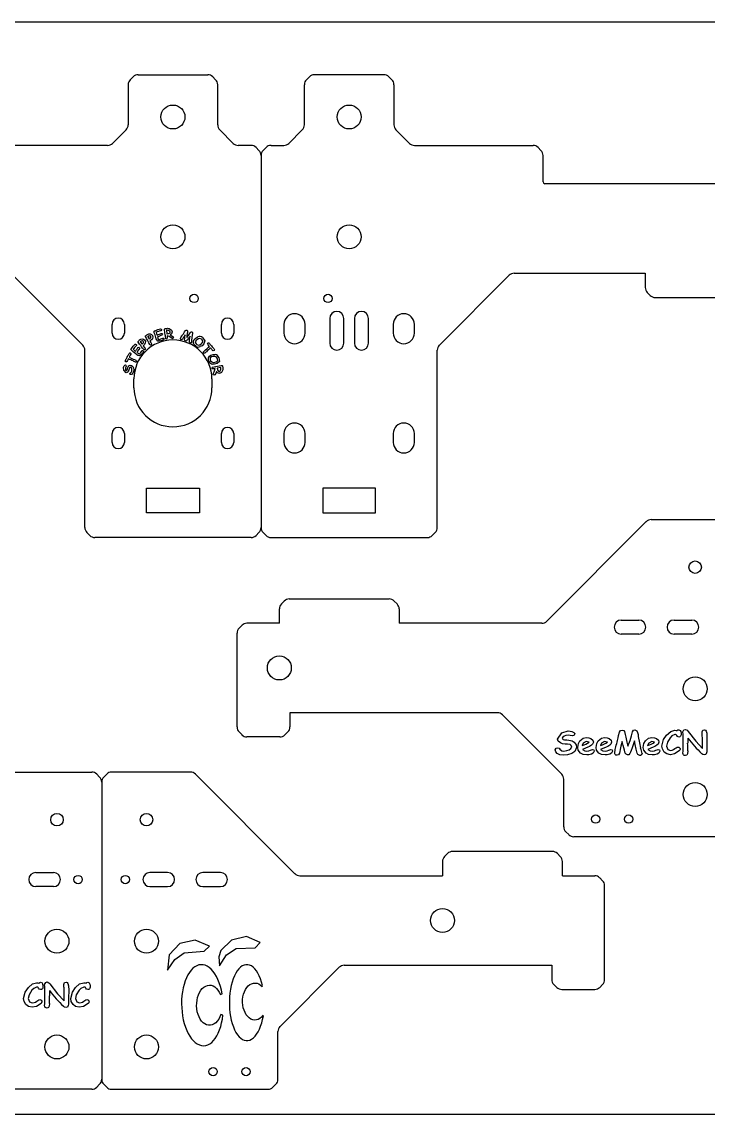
# Model space of a CAD drawing. Header units: millimetres. Extents: x 0 to 820, y -385 to 310.
# Drawn here: x 442.7 to 637.5, y -385 to -75 of the extents above; entities that cross this region are included whole.
import ezdxf

# ---------------------------------------------------------------- set-up
doc = ezdxf.new("R2010")
doc.units = ezdxf.units.MM

msp = doc.modelspace()

# ---------------------------------------------------------------- linework, layer by layer
at = {"color": 7, "linetype": 'Continuous'}
for p, q in [((0, -75), (820, -75)), ((472.91, -92.83), (472.91, -104.24)), ((474.32, -90.59), (473.5, -91.41)), ((475.74, -90), (495.48, -90)), ((497.72, -91.41), (496.9, -90.59)), ((498.31, -104.24), (498.31, -92.83)), ((522.91, -104.24), (522.91, -92.83)), ((524.32, -90.59), (523.5, -91.41)), ((545.48, -90), (525.74, -90)), ((547.72, -91.41), (546.9, -90.59)), ((548.31, -92.83), (548.31, -104.24)), ((472.32, -105.66), (468.5, -109.48)), ((502.72, -109.48), (498.9, -105.66)), ((522.32, -105.66), (518.5, -109.48)), ((552.72, -109.48), (548.9, -105.66)), ((467.08, -110.07), (433.44, -110.07)), ((507.78, -110.07), (504.14, -110.07)), ((510.02, -111.48), (509.2, -110.66)), ((512.02, -110.66), (511.2, -111.48)), ((513.44, -110.07), (517.08, -110.07)), ((554.14, -110.07), (587.78, -110.07)), ((590.02, -111.48), (589.2, -110.66)), ((510.61, -112.9), (510.61, -218.52)), ((510.61, -112.9), (510.61, -218.52)), ((590.61, -120.45), (590.61, -112.9)), ((650.61, -120.95), (591.11, -120.95)), ((440.2, -146.94), (460.02, -166.76)), ((561.2, -166.76), (581.02, -146.94)), ((582.44, -146.35), (619.61, -146.35)), ((619.61, -146.35), (619.61, -150.4)), ((620.2, -151.82), (621.02, -152.64)), ((622.44, -153.23), (650.78, -153.23)), ((468.36, -163.35), (468.36, -160.85)), ((471.86, -160.85), (471.86, -163.35)), ((499.36, -163.35), (499.36, -160.85)), ((502.86, -160.85), (502.86, -163.35)), ((517.11, -160.85), (517.11, -163.35)), ((523.11, -163.35), (523.11, -160.85)), ((530.11, -159.18), (530.11, -166.18)), ((534.11, -166.18), (534.11, -159.18)), ((537.11, -159.18), (537.11, -166.18)), ((541.11, -166.18), (541.11, -159.18)), ((548.11, -160.85), (548.11, -163.35)), ((554.11, -163.35), (554.11, -160.85)), ((483.39, -163.94), (483.24, -162.38)), ((483.77, -162.53), (483.87, -163.53)), ((490.34, -163.51), (490.59, -163.13)), ((479.07, -166.61), (478.81, -166.14)), ((488.93, -165.27), (488.95, -164.89)), ((489.95, -164.91), (489.73, -165.22)), ((490.3, -165.74), (490.35, -165.26)), ((495.95, -167.1), (495.89, -167.02)), ((460.61, -218.52), (460.61, -168.18)), ((477.37, -168.01), (477.02, -167.59)), ((560.61, -218.52), (560.61, -168.18)), ((472.95, -170.67), (472.9, -170.77)), ((497.73, -172.81), (499.29, -172.5)), ((499.19, -173.06), (498.15, -173.27)), ((474.54, -178.85), (474.54, -176.35)), ((496.69, -176.35), (496.69, -178.85)), ((468.36, -194.35), (468.36, -191.85)), ((471.86, -191.85), (471.86, -194.35)), ((499.36, -194.35), (499.36, -191.85)), ((502.86, -191.85), (502.86, -194.35)), ((517.11, -191.85), (517.11, -194.35)), ((523.11, -194.35), (523.11, -191.85)), ((548.11, -191.85), (548.11, -194.35)), ((554.11, -194.35), (554.11, -191.85)), ((478.11, -214.35), (478.11, -207.35)), ((478.11, -207.35), (493.11, -207.35)), ((493.11, -207.35), (493.11, -214.35)), ((543.11, -207.35), (528.11, -207.35)), ((528.11, -207.35), (528.11, -214.35)), ((543.11, -214.35), (543.11, -207.35)), ((493.11, -214.35), (478.11, -214.35)), ((528.11, -214.35), (543.11, -214.35)), ((619.91, -216.85), (591.68, -245.08)), ((621.32, -216.27), (643.67, -216.27)), ((461.2, -219.94), (462.02, -220.76)), ((509.2, -220.76), (510.02, -219.94)), ((511.2, -219.94), (512.02, -220.76)), ((559.2, -220.76), (560.02, -219.94)), ((507.78, -221.35), (463.44, -221.35)), ((513.44, -221.35), (557.78, -221.35)), ((515.8, -245.67), (515.8, -241.62)), ((517.21, -239.37), (516.38, -240.2)), ((518.62, -238.79), (546.97, -238.79)), ((549.21, -240.2), (548.38, -239.37)), ((549.8, -241.62), (549.8, -245.67)), ((612.8, -244.77), (617.8, -244.77)), ((627.8, -244.77), (632.8, -244.77)), ((505.21, -246.25), (504.38, -247.08)), ((515.8, -245.67), (506.62, -245.67)), ((590.27, -245.67), (549.8, -245.67)), ((503.8, -275.12), (503.8, -248.5)), ((617.8, -248.77), (612.8, -248.77)), ((632.8, -248.77), (627.8, -248.77)), ((577.67, -271.07), (518.8, -271.07)), ((518.8, -271.07), (518.8, -275.12)), ((579.08, -271.65), (595.91, -288.48)), ((504.38, -276.53), (505.21, -277.36)), ((515.97, -277.95), (506.62, -277.95)), ((517.38, -277.36), (518.21, -276.53)), ((615.7, -277.59), (615.96, -276.54)), ((603.32, -280.83), (601.79, -281.51)), ((608.51, -280.83), (606.97, -281.51)), ((613.97, -282.56), (613.71, -281.72)), ((615.91, -281), (615.63, -281.83)), ((617.34, -282.53), (617.08, -281.43)), ((621.9, -280.83), (620.37, -281.51)), ((440.23, -287.93), (462.57, -287.93)), ((490.57, -287.93), (468.23, -287.93)), ((464.81, -289.35), (463.99, -288.52)), ((465.4, -290.76), (465.4, -375.11)), ((465.4, -290.76), (465.4, -375.11)), ((466.81, -288.52), (465.99, -289.35)), ((520.21, -316.75), (491.99, -288.52)), ((596.5, -303.44), (596.5, -289.9)), ((597.08, -304.85), (597.91, -305.68)), ((643.67, -306.27), (599.32, -306.27)), ((563.51, -311.04), (562.69, -311.87)), ((593.27, -310.45), (564.93, -310.45)), ((595.51, -311.87), (594.69, -311.04)), ((562.1, -313.28), (562.1, -317.33)), ((596.1, -317.33), (596.1, -313.28)), ((446.7, -316.43), (451.7, -316.43)), ((484.1, -316.43), (479.1, -316.43)), ((499.1, -316.43), (494.1, -316.43)), ((521.63, -317.33), (562.1, -317.33)), ((596.1, -317.33), (605.27, -317.33)), ((607.51, -318.75), (606.69, -317.92)), ((451.7, -320.43), (446.7, -320.43)), ((479.1, -320.43), (484.1, -320.43)), ((494.1, -320.43), (499.1, -320.43)), ((608.1, -346.79), (608.1, -320.16)), ((494.49, -338.75), (495.96, -337.33)), ((508.97, -337.79), (510.38, -336.32)), ((491.29, -343.6), (490.77, -344.13)), ((491.83, -343.17), (491.29, -343.6)), ((492.4, -342.86), (491.83, -343.17)), ((492.98, -342.66), (492.4, -342.86)), ((493.57, -342.58), (492.98, -342.66)), ((494.17, -342.61), (493.57, -342.58)), ((494.77, -342.76), (494.17, -342.61)), ((495.35, -343.03), (494.77, -342.76)), ((495.93, -343.4), (495.35, -343.03)), ((496.48, -343.89), (495.93, -343.4)), ((497.01, -344.48), (496.48, -343.89)), ((504.32, -343.76), (503.87, -344.33)), ((504.8, -343.3), (504.32, -343.76)), ((505.3, -342.95), (504.8, -343.3)), ((505.81, -342.71), (505.3, -342.95)), ((506.33, -342.59), (505.81, -342.71)), ((506.85, -342.59), (506.33, -342.59)), ((507.37, -342.71), (506.85, -342.59)), ((507.88, -342.94), (507.37, -342.71)), ((508.38, -343.29), (507.88, -342.94)), ((508.85, -343.75), (508.38, -343.29)), ((509.31, -344.32), (508.85, -343.75)), ((515.99, -360.15), (532.81, -343.32)), ((534.23, -342.73), (593.1, -342.73)), ((593.1, -342.73), (593.1, -346.79)), ((489.07, -347.19), (488.76, -348.16)), ((489.43, -346.3), (489.07, -347.19)), ((489.84, -345.49), (489.43, -346.3)), ((490.28, -344.76), (489.84, -345.49)), ((490.77, -344.13), (490.28, -344.76)), ((497.51, -345.17), (497.01, -344.48)), ((497.97, -345.95), (497.51, -345.17)), ((498.39, -346.81), (497.97, -345.95)), ((498.77, -347.74), (498.39, -346.81)), ((502.71, -346.6), (502.41, -347.52)), ((503.06, -345.76), (502.71, -346.6)), ((503.45, -345), (503.06, -345.76)), ((503.87, -344.33), (503.45, -345)), ((509.73, -344.99), (509.31, -344.32)), ((510.12, -345.75), (509.73, -344.99)), ((510.46, -346.59), (510.12, -345.75)), ((510.77, -347.51), (510.46, -346.59)), ((488.31, -350.25), (488.16, -351.37)), ((488.51, -349.18), (488.31, -350.25)), ((488.76, -348.16), (488.51, -349.18)), ((493.16, -350.45), (493.53, -349.85)), ((493.53, -349.85), (493.95, -349.34)), ((493.95, -349.34), (494.41, -348.93)), ((494.41, -348.93), (494.91, -348.63)), ((494.91, -348.63), (495.43, -348.45)), ((495.43, -348.45), (495.96, -348.38)), ((495.96, -348.38), (496.49, -348.44)), ((496.49, -348.44), (497.01, -348.61)), ((497.01, -348.61), (497.5, -348.91)), ((497.5, -348.91), (497.97, -349.31)), ((497.97, -349.31), (498.39, -349.81)), ((498.39, -349.81), (498.76, -350.4)), ((499.1, -348.74), (498.77, -347.74)), ((499.37, -349.8), (499.1, -348.74)), ((499.59, -350.89), (499.37, -349.8)), ((501.94, -349.54), (501.78, -350.62)), ((502.15, -348.5), (501.94, -349.54)), ((502.41, -347.52), (502.15, -348.5)), ((505.65, -350.97), (505.89, -350.28)), ((505.89, -350.28), (506.19, -349.64)), ((506.19, -349.64), (506.56, -349.08)), ((506.56, -349.08), (506.97, -348.61)), ((506.97, -348.61), (507.43, -348.23)), ((507.43, -348.23), (507.92, -347.97)), ((507.92, -347.97), (508.43, -347.81)), ((508.43, -347.81), (508.95, -347.78)), ((508.95, -347.78), (509.47, -347.85)), ((509.47, -347.85), (509.97, -348.05)), ((509.97, -348.05), (510.45, -348.36)), ((510.45, -348.36), (510.9, -348.77)), ((511.03, -348.49), (510.77, -347.51)), ((510.9, -348.77), (511.03, -348.49)), ((593.69, -348.2), (594.51, -349.03)), ((595.93, -349.61), (605.27, -349.61)), ((606.69, -349.03), (607.51, -348.2)), ((488.08, -352.51), (488.06, -353.66)), ((488.16, -351.37), (488.08, -352.51)), ((492.35, -353.46), (492.44, -352.65)), ((492.44, -352.65), (492.61, -351.86)), ((492.61, -351.86), (492.85, -351.12)), ((492.85, -351.12), (493.16, -350.45)), ((498.76, -350.4), (499.08, -351.07)), ((499.08, -351.07), (499.59, -350.89)), ((501.67, -351.73), (501.62, -352.85)), ((501.62, -352.85), (501.62, -353.99)), ((501.78, -350.62), (501.67, -351.73)), ((505.38, -353.27), (505.39, -352.49)), ((505.44, -354.05), (505.38, -353.27)), ((505.39, -352.49), (505.48, -351.72)), ((505.48, -351.72), (505.65, -350.97)), ((488.06, -353.66), (488.1, -354.82)), ((488.1, -354.82), (488.19, -355.97)), ((488.19, -355.97), (488.35, -357.11)), ((492.33, -354.29), (492.35, -353.46)), ((492.39, -355.12), (492.33, -354.29)), ((492.52, -355.92), (492.39, -355.12)), ((492.73, -356.68), (492.52, -355.92)), ((501.62, -353.99), (501.68, -355.11)), ((501.68, -355.11), (501.79, -356.22)), ((501.79, -356.22), (501.96, -357.29)), ((505.58, -354.81), (505.44, -354.05)), ((505.79, -355.53), (505.58, -354.81)), ((506.08, -356.19), (505.79, -355.53)), ((506.42, -356.78), (506.08, -356.19)), ((488.35, -357.11), (488.56, -358.21)), ((488.56, -358.21), (488.83, -359.27)), ((488.83, -359.27), (489.15, -360.28)), ((493.01, -357.39), (492.73, -356.68)), ((493.35, -358.03), (493.01, -357.39)), ((493.74, -358.58), (493.35, -358.03)), ((494.19, -359.04), (493.74, -358.58)), ((494.67, -359.39), (494.19, -359.04)), ((495.18, -359.63), (494.67, -359.39)), ((497.27, -359.4), (496.76, -359.64)), ((497.75, -359.05), (497.27, -359.4)), ((498.2, -358.6), (497.75, -359.05)), ((498.59, -358.04), (498.2, -358.6)), ((498.93, -357.41), (498.59, -358.04)), ((499.21, -356.7), (498.93, -357.41)), ((499.17, -360.13), (499.43, -359.12)), ((499.79, -356.94), (499.21, -356.7)), ((499.43, -359.12), (499.64, -358.05)), ((499.64, -358.05), (499.79, -356.94)), ((501.96, -357.29), (502.17, -358.32)), ((502.17, -358.32), (502.44, -359.3)), ((502.44, -359.3), (502.75, -360.21)), ((506.82, -357.28), (506.42, -356.78)), ((507.26, -357.69), (506.82, -357.28)), ((507.74, -358), (507.26, -357.69)), ((508.24, -358.2), (507.74, -358)), ((508.76, -358.28), (508.24, -358.2)), ((509.28, -358.24), (508.76, -358.28)), ((509.79, -358.09), (509.28, -358.24)), ((510.28, -357.82), (509.79, -358.09)), ((510.74, -357.45), (510.28, -357.82)), ((510.5, -360.03), (510.8, -359.11)), ((511.15, -356.98), (510.74, -357.45)), ((510.8, -359.11), (511.06, -358.12)), ((511.06, -358.12), (511.26, -357.08)), ((511.26, -357.08), (511.15, -356.98)), ((489.15, -360.28), (489.52, -361.22)), ((489.52, -361.22), (489.94, -362.09)), ((489.94, -362.09), (490.39, -362.88)), ((495.7, -359.76), (495.18, -359.63)), ((496.23, -359.76), (495.7, -359.76)), ((496.76, -359.64), (496.23, -359.76)), ((498.07, -362.77), (498.49, -361.97)), ((498.49, -361.97), (498.85, -361.09)), ((498.85, -361.09), (499.17, -360.13)), ((502.75, -360.21), (503.1, -361.04)), ((503.1, -361.04), (503.49, -361.79)), ((503.49, -361.79), (503.92, -362.45)), ((503.92, -362.45), (504.37, -363.01)), ((508.9, -362.9), (509.35, -362.33)), ((509.35, -362.33), (509.77, -361.65)), ((509.77, -361.65), (510.16, -360.88)), ((510.16, -360.88), (510.5, -360.03)), ((515.4, -375.11), (515.4, -361.56)), ((490.39, -362.88), (490.89, -363.58)), ((490.89, -363.58), (491.41, -364.19)), ((491.41, -364.19), (491.96, -364.69)), ((491.96, -364.69), (492.53, -365.08)), ((492.53, -365.08), (493.12, -365.36)), ((493.12, -365.36), (493.71, -365.53)), ((493.71, -365.53), (494.31, -365.58)), ((494.31, -365.58), (494.91, -365.51)), ((494.91, -365.51), (495.49, -365.33)), ((495.49, -365.33), (496.06, -365.03)), ((496.06, -365.03), (496.61, -364.62)), ((496.61, -364.62), (497.13, -364.11)), ((497.13, -364.11), (497.62, -363.49)), ((497.62, -363.49), (498.07, -362.77)), ((504.37, -363.01), (504.85, -363.46)), ((504.85, -363.46), (505.35, -363.8)), ((505.35, -363.8), (505.86, -364.02)), ((505.86, -364.02), (506.38, -364.13)), ((506.38, -364.13), (506.9, -364.12)), ((506.9, -364.12), (507.42, -363.99)), ((507.42, -363.99), (507.93, -363.74)), ((507.93, -363.74), (508.43, -363.38)), ((508.43, -363.38), (508.9, -362.9)), ((462.57, -377.93), (418.23, -377.93)), ((463.99, -377.35), (464.81, -376.52)), ((465.99, -376.52), (466.81, -377.35)), ((468.23, -377.93), (512.57, -377.93)), ((513.99, -377.35), (514.81, -376.52)), ((0, -385), (820, -385))]:
    msp.add_line(p, q, dxfattribs=at)
at = {"color": 7, "linetype": 'Continuous', "flags": 128}
for points in [[(477.97, -164.56), (477.85, -164.26), (477.87, -164.1), (477.98, -164)], [(477.98, -164), (478.2, -163.84), (478.38, -163.73)], [(478.38, -163.73), (478.79, -163.59), (479.13, -163.59)], [(478.62, -164.23), (478.53, -164.28), (478.47, -164.32)], [(479.02, -164.13), (478.79, -164.16), (478.62, -164.23)], [(479.3, -164.25), (479.16, -164.14), (479.02, -164.13)], [(479.13, -163.59), (479.55, -163.72), (479.78, -163.97)], [(479.3, -164.64), (479.35, -164.42), (479.3, -164.25)], [(479.78, -163.97), (479.91, -164.45), (479.81, -164.83)], [(480.24, -163.05), (480.25, -162.8), (480.4, -162.69)], [(480.41, -163.43), (480.32, -163.22), (480.24, -163.05)], [(480.4, -162.69), (480.5, -162.67), (480.57, -162.68)], [(480.57, -162.68), (480.97, -162.47), (481.31, -162.34)], [(481.47, -162.86), (481.12, -163.01), (480.85, -163.15)], [(480.85, -163.15), (480.99, -163.57), (481.1, -163.89)], [(482.02, -164.11), (481.59, -164.29), (481.24, -164.42)], [(481.3, -162.34), (481.73, -162.22), (482.07, -162.17)], [(482.07, -162.73), (481.73, -162.79), (481.47, -162.86)], [(481.81, -163.6), (482.06, -163.5), (482.26, -163.42)], [(482.46, -163.93), (482.22, -164.03), (482.02, -164.11)], [(482.07, -162.17), (482.24, -162.23), (482.32, -162.36)], [(482.15, -162.72), (482.11, -162.73), (482.07, -162.73)], [(482.31, -162.56), (482.24, -162.67), (482.15, -162.72)], [(482.26, -163.42), (482.49, -163.44), (482.61, -163.59)], [(482.32, -162.36), (482.33, -162.47), (482.31, -162.56)], [(482.61, -163.59), (482.6, -163.82), (482.46, -163.93)], [(483.24, -162.38), (483.25, -162.24), (483.29, -162.14)], [(483.29, -162.14), (483.42, -162.02), (483.55, -162)], [(483.55, -162), (483.82, -161.99), (484.03, -161.98)], [(484, -162.53), (483.87, -162.53), (483.77, -162.53)], [(483.87, -163.53), (483.92, -163.53), (483.96, -163.53)], [(483.93, -164.13), (483.96, -164.48), (483.99, -164.75)], [(485.28, -164.77), (484.56, -164.33), (483.93, -164.13)], [(483.96, -163.53), (484.35, -163.46), (484.64, -163.35)], [(484.56, -162.69), (484.26, -162.56), (484, -162.53)], [(484.03, -161.98), (484.3, -162.01), (484.5, -162.07)], [(484.5, -162.07), (485.17, -162.47), (485.43, -163.02)], [(484.87, -163.07), (484.74, -162.82), (484.56, -162.69)], [(484.64, -163.35), (484.8, -163.21), (484.87, -163.07)], [(485.43, -163.02), (485.21, -163.58), (484.81, -163.86)], [(484.81, -163.86), (485.3, -164.11), (485.64, -164.37)], [(487.75, -164.84), (487.94, -164.44), (488.13, -164.15)], [(489.05, -163.81), (488.75, -164.28), (488.51, -164.64)], [(488.58, -163.51), (488.75, -163.21), (488.89, -162.98)], [(488.89, -162.98), (489.14, -162.61), (489.32, -162.48), (489.54, -162.48)], [(488.95, -164.89), (488.99, -164.29), (489.05, -163.81)], [(489.66, -163.44), (489.57, -164.07), (489.53, -164.56)], [(489.53, -164.56), (490, -163.99), (490.34, -163.51)], [(489.54, -162.48), (489.69, -162.59), (489.73, -162.73)], [(489.73, -162.73), (489.7, -163.13), (489.66, -163.44)], [(490.49, -164.23), (490.19, -164.61), (489.95, -164.91)], [(490.35, -165.26), (490.42, -164.68), (490.49, -164.23)], [(490.59, -163.13), (490.78, -162.98), (490.98, -162.98)], [(491.09, -163.87), (490.95, -164.67), (490.89, -165.3)], [(490.98, -162.98), (491.14, -163.17), (491.16, -163.38)], [(491.16, -163.38), (491.13, -163.66), (491.09, -163.87)], [(473.89, -167.73), (474.1, -167.34), (474.3, -167.05)], [(474.3, -167.05), (474.59, -166.73), (474.85, -166.52)], [(474.7, -167.39), (474.48, -167.69), (474.32, -167.94)], [(475.14, -166.97), (474.88, -167.2), (474.7, -167.39)], [(474.85, -166.52), (475.02, -166.48), (475.15, -166.54)], [(475.2, -166.92), (475.17, -166.95), (475.14, -166.97)], [(475.15, -166.54), (475.22, -166.63), (475.25, -166.71)], [(475.25, -166.71), (475.25, -166.83), (475.2, -166.92)], [(475.69, -167.45), (475.89, -167.33), (476.07, -167.39)], [(475.89, -166.17), (475.72, -165.9), (475.71, -165.74), (475.8, -165.61)], [(475.8, -165.61), (475.99, -165.41), (476.15, -165.28)], [(476.46, -166.88), (476.14, -166.48), (475.89, -166.17)], [(476.07, -167.39), (476.17, -167.58), (476.12, -167.74)], [(476.15, -165.28), (476.53, -165.06), (476.86, -164.99)], [(476.45, -165.71), (476.37, -165.78), (476.31, -165.84)], [(476.31, -165.84), (476.4, -165.95), (476.47, -166.03)], [(476.85, -165.53), (476.61, -165.6), (476.45, -165.71)], [(476.46, -166.03), (476.68, -166.29), (476.85, -166.49)], [(477.02, -167.59), (476.7, -167.2), (476.46, -166.88)], [(477.17, -165.6), (477, -165.52), (476.85, -165.53)], [(476.85, -166.49), (476.91, -166.45), (476.96, -166.42)], [(476.86, -164.99), (477.3, -165.05), (477.58, -165.25)], [(476.96, -166.42), (477.15, -166.21), (477.25, -166.01)], [(477.26, -166.86), (477.18, -166.92), (477.12, -166.96)], [(477.12, -166.96), (477.46, -167.37), (477.73, -167.69)], [(477.25, -166.01), (477.26, -165.77), (477.17, -165.6)], [(477.76, -166.11), (477.54, -166.57), (477.26, -166.86)], [(477.58, -165.25), (477.79, -165.71), (477.76, -166.11)], [(478.39, -165.35), (478.15, -164.91), (477.97, -164.56)], [(478.81, -166.14), (478.57, -165.7), (478.39, -165.35)], [(478.47, -164.32), (478.53, -164.43), (478.58, -164.52)], [(478.58, -164.52), (478.73, -164.8), (478.85, -165.01)], [(478.85, -165.01), (478.92, -164.99), (478.96, -164.96)], [(478.96, -164.96), (479.18, -164.81), (479.3, -164.64)], [(479.2, -165.46), (479.12, -165.5), (479.05, -165.53)], [(479.05, -165.53), (479.31, -165.99), (479.51, -166.35)], [(479.42, -166.71), (479.2, -166.72), (479.07, -166.61)], [(479.81, -164.83), (479.52, -165.24), (479.2, -165.46)], [(479.51, -166.35), (479.53, -166.57), (479.42, -166.71)], [(481.34, -165.65), (481.02, -165.29), (480.88, -164.94)], [(481.24, -164.42), (481.31, -164.63), (481.36, -164.79)], [(482.18, -165.55), (481.71, -165.67), (481.34, -165.65)], [(481.36, -164.79), (481.45, -165.01), (481.54, -165.18)], [(481.54, -165.18), (481.67, -165.15), (481.78, -165.12)], [(481.78, -165.12), (482.18, -164.98), (482.49, -164.87)], [(482.93, -165.26), (482.51, -165.43), (482.18, -165.55)], [(482.49, -164.87), (482.61, -164.82), (482.7, -164.77)], [(482.7, -164.77), (482.82, -164.76), (482.91, -164.77)], [(482.91, -164.77), (483.01, -164.85), (483.06, -164.94)], [(483.06, -164.94), (483.05, -165.15), (482.93, -165.26)], [(483.76, -165.04), (483.55, -164.97), (483.47, -164.8)], [(483.99, -164.75), (483.92, -164.97), (483.76, -165.04)], [(485.48, -164.83), (485.37, -164.82), (485.28, -164.77)], [(485.73, -164.54), (485.65, -164.76), (485.48, -164.83)], [(485.64, -164.37), (485.71, -164.46), (485.73, -164.54)], [(487.75, -165.04), (487.73, -164.93), (487.75, -164.84)], [(487.93, -165.2), (487.81, -165.13), (487.75, -165.04)], [(488.31, -165.03), (488.12, -165.19), (487.93, -165.2)], [(488.51, -164.64), (488.4, -164.86), (488.31, -165.03)], [(489.13, -165.57), (488.97, -165.43), (488.93, -165.27)], [(489.47, -165.5), (489.29, -165.59), (489.13, -165.57)], [(489.73, -165.22), (489.59, -165.38), (489.47, -165.5)], [(490.49, -166.13), (490.33, -165.94), (490.3, -165.74)], [(490.7, -166.13), (490.58, -166.15), (490.49, -166.13)], [(490.84, -165.97), (490.78, -166.08), (490.7, -166.13)], [(490.89, -165.3), (490.87, -165.68), (490.84, -165.97)], [(491.46, -166.2), (491.44, -165.61), (491.64, -165.19)], [(492.07, -167.04), (491.65, -166.62), (491.46, -166.2)], [(491.64, -165.19), (492.16, -164.68), (492.68, -164.42)], [(492.08, -165.5), (491.96, -165.82), (491.99, -166.08)], [(491.99, -166.08), (492.16, -166.4), (492.38, -166.59)], [(492.82, -164.95), (492.36, -165.2), (492.08, -165.5)], [(492.38, -166.59), (492.84, -166.73), (493.21, -166.66)], [(493.68, -165.03), (493.21, -164.88), (492.82, -164.95)], [(493.21, -166.66), (493.66, -166.39), (493.93, -166.09)], [(494.38, -166.39), (493.87, -166.91), (493.37, -167.18)], [(494.11, -165.51), (493.91, -165.21), (493.68, -165.03)], [(493.93, -166.09), (494.09, -165.78), (494.11, -165.51)], [(493.99, -164.58), (494.66, -165.52), (494.38, -166.39)], [(495.42, -167.61), (495.72, -167.32), (495.95, -167.1)], [(495.47, -166.46), (495.43, -166.27), (495.51, -166.14)], [(495.89, -167.02), (495.64, -166.71), (495.47, -166.46)], [(495.51, -166.14), (495.6, -166.09), (495.69, -166.08)], [(495.68, -166.08), (495.81, -166.12), (495.88, -166.19)], [(495.88, -166.19), (496, -166.32), (496.08, -166.43)], [(496.08, -166.43), (496.19, -166.56), (496.28, -166.67)], [(496.28, -166.67), (496.54, -166.97), (496.74, -167.2)], [(472.43, -170.54), (472.6, -170.17), (472.73, -169.88)], [(473.16, -169.08), (473.34, -168.93), (473.52, -168.95)], [(473.41, -169.76), (473.27, -170), (473.18, -170.19)], [(473.18, -170.19), (473.6, -170.37), (473.93, -170.51)], [(473.64, -169.32), (473.51, -169.57), (473.41, -169.76)], [(473.52, -168.95), (473.67, -169.13), (473.64, -169.32)], [(473.82, -168.21), (473.69, -168), (473.75, -167.82)], [(473.75, -167.82), (473.82, -167.76), (473.89, -167.73)], [(474.14, -168.46), (473.96, -168.32), (473.82, -168.21)], [(474.32, -167.94), (474.7, -168.24), (474.99, -168.47)], [(476.11, -169.83), (475.65, -169.7), (475.34, -169.48)], [(475.86, -168.12), (475.6, -168.5), (475.4, -168.8)], [(475.4, -168.8), (475.57, -168.94), (475.71, -169.05)], [(475.42, -167.84), (475.56, -167.62), (475.69, -167.45)], [(475.71, -169.05), (475.9, -169.2), (476.05, -169.32)], [(476.12, -167.74), (475.97, -167.95), (475.86, -168.12)], [(476.05, -169.32), (476.16, -169.23), (476.23, -169.14)], [(476.77, -169.28), (476.44, -169.64), (476.11, -169.83)], [(476.23, -169.14), (476.48, -168.81), (476.68, -168.55)], [(476.68, -168.55), (476.75, -168.44), (476.81, -168.36)], [(477.25, -168.63), (476.99, -169), (476.77, -169.28)], [(476.81, -168.36), (476.9, -168.28), (476.98, -168.24)], [(476.98, -168.24), (477.11, -168.24), (477.19, -168.29)], [(477.19, -168.29), (477.29, -168.47), (477.25, -168.63)], [(477.72, -168.05), (477.51, -168.1), (477.37, -168.01)], [(477.73, -167.69), (477.8, -167.9), (477.72, -168.05)], [(494.24, -168.8), (494.27, -168.68), (494.33, -168.6)], [(494.3, -168.98), (494.25, -168.88), (494.24, -168.8)], [(494.56, -169.05), (494.4, -169.05), (494.3, -168.98)], [(494.33, -168.6), (494.41, -168.54), (494.47, -168.49)], [(494.47, -168.49), (494.7, -168.27), (494.88, -168.11)], [(494.8, -168.91), (494.67, -169), (494.56, -169.05)], [(495.09, -168.63), (494.93, -168.78), (494.8, -168.91)], [(494.88, -168.11), (495.19, -167.83), (495.42, -167.61)], [(495.7, -168.07), (495.37, -168.38), (495.09, -168.63)], [(495.82, -171.4), (495.66, -170.84), (495.7, -170.38)], [(496.3, -167.51), (495.96, -167.82), (495.7, -168.07)], [(495.7, -170.38), (495.97, -169.87), (496.34, -169.6)], [(496.57, -170.08), (496.31, -170.29), (496.21, -170.53)], [(496.59, -167.88), (496.43, -167.67), (496.3, -167.51)], [(496.34, -169.6), (497.04, -169.41), (497.61, -169.45)], [(497.49, -169.97), (496.96, -169.96), (496.57, -170.08)], [(496.87, -168.26), (496.71, -168.05), (496.59, -167.88)], [(497.27, -168.27), (497.04, -168.35), (496.87, -168.26)], [(497.31, -167.88), (497.37, -168.11), (497.27, -168.27)], [(498.19, -170.46), (497.85, -170.1), (497.49, -169.97)], [(498.67, -170.23), (498.78, -171.37), (498.12, -171.98)], [(498.32, -171.09), (498.29, -170.73), (498.19, -170.46)], [(471.61, -173.11), (471.7, -172.85), (471.79, -172.66)], [(472.35, -174.59), (471.67, -173.89), (471.61, -173.11)], [(471.79, -172.66), (471.94, -172.45), (472.11, -172.37)], [(472.09, -171.32), (472.07, -171.19), (472.11, -171.09)], [(472.23, -171.47), (472.14, -171.4), (472.09, -171.32)], [(472.11, -171.09), (472.2, -170.94), (472.27, -170.82)], [(472.11, -172.37), (472.21, -172.41), (472.27, -172.48)], [(472.13, -173.22), (472.11, -173.5), (472.15, -173.72)], [(472.32, -172.69), (472.21, -172.99), (472.13, -173.22)], [(472.56, -171.38), (472.39, -171.5), (472.23, -171.47)], [(472.27, -170.82), (472.36, -170.66), (472.43, -170.54)], [(472.27, -172.48), (472.32, -172.59), (472.32, -172.69)], [(472.9, -170.77), (472.72, -171.12), (472.56, -171.38)], [(472.6, -173.76), (472.68, -173.49), (472.74, -173.27)], [(472.74, -173.27), (472.9, -172.89), (473.12, -172.64)], [(473.62, -170.96), (473.24, -170.8), (472.95, -170.67)], [(473.12, -172.64), (473.49, -172.48), (473.81, -172.5)], [(473.32, -173.18), (473.2, -173.5), (473.14, -173.75)], [(473.67, -173.05), (473.45, -173.06), (473.32, -173.18)], [(474.29, -171.25), (473.92, -171.08), (473.62, -170.96)], [(473.91, -173.44), (473.82, -173.18), (473.67, -173.05)], [(473.81, -172.5), (474.27, -172.8), (474.44, -173.22)], [(473.91, -174.12), (473.95, -173.74), (473.91, -173.44)], [(473.93, -170.51), (474.35, -170.69), (474.68, -170.84)], [(474.81, -171.47), (474.52, -171.35), (474.29, -171.25)], [(474.44, -173.22), (474.49, -173.79), (474.43, -174.24)], [(474.68, -170.84), (474.89, -170.93), (475.05, -171)], [(474.96, -171.55), (474.87, -171.51), (474.81, -171.47)], [(475.18, -171.55), (475.06, -171.57), (474.96, -171.55)], [(475.05, -171), (475.18, -171.08), (475.28, -171.15)], [(475.32, -171.42), (475.25, -171.51), (475.18, -171.55)], [(475.28, -171.15), (475.34, -171.3), (475.32, -171.42)], [(496.21, -170.53), (496.2, -170.9), (496.3, -171.17)], [(496.3, -171.17), (496.62, -171.52), (496.98, -171.64)], [(496.65, -173.3), (496.71, -173.08), (496.87, -172.99)], [(496.97, -173.51), (496.75, -173.45), (496.65, -173.3)], [(498.12, -171.98), (497.43, -172.18), (496.87, -172.16)], [(497.6, -173.38), (497.25, -173.45), (496.97, -173.51)], [(496.98, -171.64), (497.5, -171.63), (497.88, -171.5)], [(497.08, -174.81), (497.45, -174.04), (497.6, -173.38)], [(497.88, -171.5), (498.17, -171.31), (498.32, -171.09)], [(498.15, -173.27), (498.16, -173.32), (498.17, -173.35)], [(498.17, -173.35), (498.27, -173.74), (498.42, -174.02)], [(499.1, -173.87), (499.21, -173.55), (499.22, -173.29)], [(499.22, -173.29), (499.2, -173.16), (499.19, -173.06)], [(499.29, -172.5), (499.43, -172.5), (499.54, -172.53)], [(499.54, -172.53), (499.67, -172.65), (499.71, -172.78)], [(499.71, -172.78), (499.74, -173.05), (499.77, -173.27)], [(499.77, -173.27), (499.77, -173.54), (499.73, -173.75)], [(472.15, -173.72), (472.23, -173.91), (472.36, -174.01)], [(472.88, -174.33), (472.62, -174.56), (472.35, -174.59)], [(472.36, -174.01), (472.45, -173.99), (472.52, -173.93), (472.6, -173.76)], [(473.14, -173.75), (473.02, -174.09), (472.88, -174.33)], [(473.35, -174.78), (473.44, -174.63), (473.57, -174.57)], [(473.57, -175.11), (473.37, -174.98), (473.35, -174.78)], [(473.57, -174.57), (473.82, -174.37), (473.91, -174.12)], [(474.04, -174.97), (473.8, -175.11), (473.57, -175.11)], [(474.43, -174.24), (474.27, -174.68), (474.04, -174.97)], [(497.04, -175.02), (497.04, -174.9), (497.08, -174.81)], [(497.36, -175.24), (497.13, -175.18), (497.04, -175.02)], [(497.51, -175.14), (497.44, -175.21), (497.36, -175.24)], [(497.95, -174.25), (497.74, -174.77), (497.52, -175.14)], [(498.86, -174.78), (498.27, -174.63), (497.95, -174.25)], [(498.42, -174.02), (498.58, -174.17), (498.74, -174.23)], [(498.74, -174.23), (498.98, -174.07), (499.1, -173.87)], [(499.73, -173.75), (499.39, -174.47), (498.86, -174.78)], [(615.96, -276.54), (616.28, -276.05), (616.71, -275.89)], [(616.71, -275.89), (617.23, -276.2), (617.43, -276.65)], [(628.65, -276.12), (628.9, -275.94), (629.14, -275.89)], [(629.14, -275.89), (629.56, -276.08), (629.71, -276.42)], [(630.31, -276.51), (630.6, -275.97), (631.07, -275.81)], [(631.07, -275.81), (631.54, -276.06), (631.81, -276.39)], [(635.75, -276.52), (635.97, -276), (636.41, -275.89)], [(636.41, -275.89), (636.7, -276.01), (636.89, -276.27), (637.06, -276.89), (637.14, -278.18)], [(594.7, -278.59), (595.97, -276.74), (597.71, -276.24)], [(595.53, -279.66), (594.89, -279.18), (594.7, -278.59)], [(596.63, -277.73), (596.24, -278), (596.09, -278.33)], [(596.09, -278.33), (596.16, -278.53), (596.33, -278.66), (596.75, -278.77)], [(597.73, -277.45), (597.1, -277.54), (596.63, -277.73)], [(596.75, -278.77), (597.4, -278.8), (597.91, -278.83)], [(597.71, -276.24), (598.33, -276.31), (598.81, -276.44)], [(599, -277.62), (598.29, -277.52), (597.73, -277.45)], [(597.91, -278.83), (598.85, -279.02), (599.5, -279.4)], [(598.81, -276.44), (599.36, -276.66), (599.63, -277.01)], [(599.47, -277.42), (599.23, -277.58), (599, -277.62)], [(599.63, -277.01), (599.58, -277.26), (599.47, -277.42)], [(601.1, -279.02), (602.01, -278.3), (602.9, -278.14)], [(602.9, -278.14), (603.65, -278.21), (604.22, -278.39)], [(604.22, -278.39), (604.76, -278.88), (604.9, -279.43)], [(606.28, -279.02), (607.19, -278.3), (608.09, -278.14)], [(608.09, -278.14), (608.84, -278.21), (609.4, -278.39)], [(609.4, -278.39), (609.95, -278.88), (610.09, -279.43)], [(611.77, -278.97), (611.92, -278.19), (612.04, -277.58)], [(612.04, -277.58), (612.33, -276.58), (612.62, -276.15), (613.1, -275.98)], [(613.1, -275.98), (613.51, -276.12), (613.72, -276.4)], [(613.72, -276.4), (613.97, -277.29), (614.11, -278.01)], [(614.11, -278.01), (614.41, -279.44), (614.72, -280.55)], [(614.72, -280.55), (615.3, -278.91), (615.7, -277.59)], [(617.43, -276.65), (617.57, -277.28), (617.65, -277.78)], [(617.65, -277.78), (617.96, -279.65), (618.32, -281.1)], [(619.68, -279.02), (620.59, -278.3), (621.48, -278.14)], [(621.48, -278.14), (622.23, -278.21), (622.8, -278.39)], [(622.8, -278.39), (623.34, -278.88), (623.48, -279.43)], [(624.34, -280.53), (624.83, -278.67), (625.68, -277.42)], [(626.69, -278.18), (625.9, -279.42), (625.64, -280.55)], [(625.68, -277.42), (626.84, -276.39), (628.01, -276.06)], [(628.01, -277.27), (627.19, -277.66), (626.69, -278.18)], [(628.01, -276.06), (628.37, -276.08), (628.65, -276.12)], [(628.37, -277.31), (628.17, -277.28), (628.01, -277.27)], [(628.55, -277.54), (628.47, -277.4), (628.37, -277.31)], [(629.16, -277.97), (628.75, -277.82), (628.55, -277.54)], [(629.66, -277.72), (629.41, -277.92), (629.16, -277.97)], [(629.79, -277.31), (629.75, -277.55), (629.66, -277.72)], [(629.71, -276.42), (629.78, -276.92), (629.79, -277.31)], [(630.38, -278.14), (630.34, -277.23), (630.31, -276.51)], [(630.39, -279.87), (630.38, -278.9), (630.38, -278.14)], [(631.69, -278.27), (631.67, -279.08), (631.66, -279.72)], [(631.81, -276.39), (633.94, -279.19), (635.84, -281.21)], [(635.78, -277.02), (635.76, -276.74), (635.75, -276.52)], [(635.81, -277.51), (635.8, -277.23), (635.78, -277.02)], [(637.14, -278.18), (637.14, -278.58), (637.13, -278.89)], [(594.1, -281.65), (594.33, -281.13), (594.77, -280.99)], [(594.66, -282.64), (594.22, -282.15), (594.1, -281.65)], [(594.77, -280.99), (595.18, -281.12), (595.39, -281.4)], [(595.39, -281.4), (595.96, -281.86), (596.54, -281.94)], [(596.94, -279.95), (596.14, -279.86), (595.53, -279.66)], [(596.54, -281.94), (597.39, -281.83), (598.02, -281.61)], [(598.29, -280.11), (597.54, -279.98), (596.94, -279.95)], [(598.02, -281.61), (598.55, -281.27), (598.76, -280.85)], [(598.76, -280.85), (598.62, -280.35), (598.29, -280.11)], [(600.15, -280.91), (599.67, -282.11), (598.81, -282.69)], [(599.5, -279.4), (600.03, -280.17), (600.15, -280.91)], [(600.49, -280.95), (600.67, -279.81), (601.1, -279.02)], [(601.26, -282.55), (600.63, -281.74), (600.49, -280.95)], [(602.9, -279.26), (602.05, -279.69), (601.7, -280.39)], [(601.7, -280.39), (602.27, -280.14), (602.72, -279.95)], [(601.79, -281.51), (602.44, -281.87), (603.03, -281.94)], [(602.72, -279.95), (603.27, -279.68), (603.69, -279.43)], [(603.69, -279.43), (603.26, -279.29), (602.9, -279.26)], [(603.03, -281.94), (603.63, -281.88), (604.07, -281.71)], [(604.34, -280.32), (603.78, -280.63), (603.32, -280.83)], [(604.07, -281.71), (604.4, -281.56), (604.68, -281.51)], [(604.9, -279.43), (604.7, -280), (604.34, -280.32)], [(605.16, -281.96), (604.85, -282.53), (604.4, -282.8)], [(604.68, -281.51), (605.07, -281.65), (605.16, -281.96)], [(605.68, -280.95), (605.86, -279.81), (606.28, -279.02)], [(606.44, -282.55), (605.82, -281.74), (605.68, -280.95)], [(608.09, -279.26), (607.23, -279.69), (606.89, -280.39)], [(606.89, -280.39), (607.46, -280.14), (607.9, -279.95)], [(606.97, -281.51), (607.63, -281.87), (608.22, -281.94)], [(607.9, -279.95), (608.46, -279.68), (608.88, -279.43)], [(608.88, -279.43), (608.44, -279.29), (608.09, -279.26)], [(608.22, -281.94), (608.82, -281.88), (609.26, -281.71)], [(609.53, -280.32), (608.96, -280.63), (608.51, -280.83)], [(609.26, -281.71), (609.59, -281.56), (609.87, -281.51)], [(610.09, -279.43), (609.88, -280), (609.53, -280.32)], [(610.34, -281.96), (610.04, -282.53), (609.58, -282.8)], [(609.87, -281.51), (610.25, -281.65), (610.34, -281.96)], [(610.95, -282.51), (611.07, -281.5), (611.26, -280.72)], [(612.49, -281.49), (612.4, -282.06), (612.33, -282.51)], [(613.04, -279.28), (612.73, -280.52), (612.49, -281.49)], [(613.71, -281.72), (613.31, -280.36), (613.04, -279.28)], [(615.63, -281.83), (615.45, -282.3), (615.27, -282.64)], [(616.6, -279.09), (616.22, -280.16), (615.91, -281)], [(617.08, -281.43), (616.79, -280.13), (616.6, -279.09)], [(619.07, -280.95), (619.25, -279.81), (619.68, -279.02)], [(619.84, -282.55), (619.21, -281.74), (619.07, -280.95)], [(621.48, -279.26), (620.63, -279.69), (620.28, -280.39)], [(620.28, -280.39), (620.85, -280.14), (621.3, -279.95)], [(620.37, -281.51), (621.03, -281.87), (621.61, -281.94)], [(621.3, -279.95), (621.85, -279.68), (622.27, -279.43)], [(622.27, -279.43), (621.84, -279.29), (621.48, -279.26)], [(621.61, -281.94), (622.21, -281.88), (622.65, -281.71)], [(622.92, -280.32), (622.36, -280.63), (621.9, -280.83)], [(622.65, -281.71), (622.98, -281.56), (623.26, -281.51)], [(623.48, -279.43), (623.28, -280), (622.92, -280.32)], [(623.74, -281.96), (623.43, -282.53), (622.98, -282.8)], [(623.26, -281.51), (623.65, -281.65), (623.74, -281.96)], [(625.02, -282.23), (624.48, -281.34), (624.34, -280.53)], [(625.64, -280.55), (626.03, -281.47), (626.76, -281.77)], [(629.29, -281.92), (627.96, -282.74), (626.75, -282.98)], [(626.76, -281.77), (627.29, -281.69), (627.67, -281.52)], [(627.67, -281.52), (628.06, -281.27), (628.36, -281.06)], [(628.36, -281.06), (628.64, -280.89), (628.89, -280.82)], [(628.89, -280.82), (629.17, -280.88), (629.35, -281.02)], [(629.53, -281.45), (629.45, -281.74), (629.29, -281.92)], [(629.35, -281.02), (629.49, -281.24), (629.53, -281.45)], [(630.31, -282.59), (630.34, -281.97), (630.36, -281.49)], [(630.36, -281.49), (630.38, -280.58), (630.39, -279.87)], [(631.69, -281.89), (631.6, -282.72), (631.4, -283.08), (631.03, -283.24)], [(635.84, -281.21), (635.84, -280.82), (635.84, -280.52)], [(637.11, -281.76), (637.08, -282.16), (637.03, -282.48)], [(596.48, -283.15), (595.41, -283.01), (594.66, -282.64)], [(598.81, -282.69), (597.53, -283.07), (596.48, -283.15)], [(603.04, -283.06), (602, -282.92), (601.26, -282.55)], [(604.4, -282.8), (603.65, -283.01), (603.04, -283.06)], [(608.23, -283.06), (607.18, -282.92), (606.45, -282.55)], [(609.58, -282.8), (608.84, -283.01), (608.23, -283.06)], [(611.11, -282.94), (610.98, -282.71), (610.95, -282.51)], [(611.62, -283.15), (611.31, -283.09), (611.11, -282.94)], [(612.33, -282.51), (612.04, -283), (611.62, -283.15)], [(614.61, -283.06), (614.18, -282.88), (613.97, -282.56)], [(615.27, -282.64), (614.96, -282.98), (614.61, -283.06)], [(618.07, -283.24), (617.56, -282.96), (617.34, -282.53)], [(618.52, -283.07), (618.28, -283.21), (618.07, -283.24)], [(618.73, -282.62), (618.66, -282.9), (618.52, -283.07)], [(621.62, -283.06), (620.58, -282.92), (619.84, -282.55)], [(622.98, -282.8), (622.23, -283.01), (621.62, -283.06)], [(626.75, -282.98), (625.7, -282.74), (625.02, -282.23)], [(630.49, -283.03), (630.34, -282.8), (630.31, -282.59)], [(631.03, -283.24), (630.7, -283.18), (630.49, -283.03)], [(636.36, -283.06), (635.93, -282.92), (635.65, -282.7)], [(637.03, -282.48), (636.78, -282.95), (636.37, -283.06)], [(510.38, -336.32), (506.51, -334.58), (502.21, -335.59), (499.18, -338.51), (498.66, -340.33), (498.8, -342.88)], [(495.96, -337.33), (491.92, -335.6), (487.58, -336.55), (484.53, -339.79), (484.11, -344.12)], [(498.8, -342.88), (500.85, -339.79), (503.52, -337.99), (508.97, -337.79)], [(484.11, -344.12), (486.13, -341.1), (488.84, -339.26), (494.49, -338.75)], [(443.25, -352.2), (443.73, -350.34), (444.59, -349.08)], [(445.59, -349.85), (444.8, -351.09), (444.54, -352.21)], [(444.59, -349.08), (445.75, -348.06), (446.91, -347.73)], [(446.92, -348.94), (446.1, -349.32), (445.59, -349.85)], [(446.91, -347.73), (447.27, -347.75), (447.56, -347.79)], [(447.28, -348.97), (447.08, -348.94), (446.92, -348.94)], [(447.46, -349.21), (447.37, -349.06), (447.28, -348.97)], [(448.06, -349.63), (447.66, -349.49), (447.46, -349.21)], [(447.56, -347.79), (447.8, -347.6), (448.04, -347.56)], [(448.04, -347.56), (448.47, -347.74), (448.62, -348.09)], [(448.56, -349.39), (448.31, -349.59), (448.06, -349.63)], [(448.69, -348.98), (448.65, -349.22), (448.56, -349.39)], [(448.62, -348.09), (448.68, -348.58), (448.69, -348.98)], [(449.21, -348.17), (449.51, -347.63), (449.97, -347.47)], [(449.28, -349.81), (449.24, -348.89), (449.21, -348.17)], [(449.3, -351.54), (449.29, -350.57), (449.28, -349.81)], [(449.97, -347.47), (450.44, -347.72), (450.71, -348.06)], [(450.59, -349.93), (450.58, -350.75), (450.57, -351.39)], [(450.71, -348.06), (452.84, -350.86), (454.74, -352.88)], [(454.66, -348.18), (454.88, -347.67), (455.31, -347.56)], [(454.68, -348.68), (454.66, -348.4), (454.66, -348.18)], [(454.72, -349.17), (454.7, -348.9), (454.68, -348.68)], [(455.31, -347.56), (455.61, -347.67), (455.79, -347.94), (455.96, -348.56), (456.05, -349.84)], [(456.05, -349.84), (456.04, -350.24), (456.04, -350.56)], [(456.64, -352.2), (457.13, -350.34), (457.98, -349.08)], [(458.99, -349.85), (458.19, -351.09), (457.94, -352.21)], [(457.98, -349.08), (459.14, -348.06), (460.3, -347.73)], [(460.31, -348.94), (459.49, -349.32), (458.99, -349.85)], [(460.3, -347.73), (460.67, -347.75), (460.95, -347.79)], [(460.67, -348.97), (460.47, -348.94), (460.31, -348.94)], [(460.85, -349.21), (460.77, -349.06), (460.67, -348.97)], [(461.46, -349.63), (461.05, -349.49), (460.85, -349.21)], [(460.95, -347.79), (461.2, -347.6), (461.44, -347.56)], [(461.44, -347.56), (461.86, -347.74), (462.01, -348.09)], [(461.96, -349.39), (461.71, -349.59), (461.46, -349.63)], [(462.09, -348.98), (462.05, -349.22), (461.96, -349.39)], [(462.01, -348.09), (462.08, -348.58), (462.09, -348.98)], [(443.92, -353.9), (443.38, -353.01), (443.25, -352.2)], [(444.54, -352.21), (444.93, -353.14), (445.67, -353.43)], [(445.67, -353.43), (446.19, -353.35), (446.58, -353.19)], [(446.58, -353.19), (446.96, -352.94), (447.26, -352.73)], [(447.26, -352.73), (447.55, -352.56), (447.8, -352.48)], [(447.8, -352.48), (448.08, -352.55), (448.26, -352.69)], [(448.43, -353.11), (448.35, -353.4), (448.2, -353.58)], [(448.26, -352.69), (448.4, -352.91), (448.43, -353.11)], [(449.21, -354.26), (449.24, -353.64), (449.27, -353.15)], [(449.27, -353.15), (449.28, -352.25), (449.3, -351.54)], [(454.74, -352.88), (454.75, -352.49), (454.75, -352.19)], [(457.32, -353.9), (456.77, -353.01), (456.64, -352.2)], [(457.94, -352.21), (458.33, -353.14), (459.06, -353.43)], [(459.06, -353.43), (459.59, -353.35), (459.97, -353.19)], [(459.97, -353.19), (460.36, -352.94), (460.66, -352.73)], [(460.66, -352.73), (460.94, -352.56), (461.19, -352.48)], [(461.19, -352.48), (461.47, -352.55), (461.65, -352.69)], [(461.83, -353.11), (461.75, -353.4), (461.59, -353.58)], [(461.65, -352.69), (461.79, -352.91), (461.83, -353.11)], [(445.65, -354.64), (444.6, -354.41), (443.92, -353.9)], [(448.2, -353.58), (446.86, -354.41), (445.65, -354.64)], [(449.39, -354.7), (449.25, -354.47), (449.21, -354.26)], [(449.93, -354.9), (449.61, -354.84), (449.39, -354.7)], [(450.59, -353.56), (450.5, -354.38), (450.3, -354.75), (449.93, -354.9)], [(455.27, -354.73), (454.84, -354.59), (454.55, -354.37)], [(455.93, -354.15), (455.68, -354.62), (455.27, -354.73)], [(456.01, -353.43), (455.98, -353.83), (455.93, -354.15)], [(459.05, -354.64), (458, -354.41), (457.32, -353.9)], [(461.59, -353.58), (460.26, -354.41), (459.05, -354.64)]]:
    msp.add_lwpolyline(points, dxfattribs=at)
at = {"color": 7, "linetype": 'Continuous'}
for centre, radius in [((485.61, -102), 3.4), ((535.61, -102), 3.4), ((485.61, -136), 3.4), ((535.61, -136), 3.4), ((491.61, -153.5), 1.18), ((529.61, -153.5), 1.18), ((633.8, -229.77), 1.77), ((515.8, -258.37), 3.4), ((633.8, -264.27), 3.4), ((633.8, -294.27), 3.4), ((452.7, -301.43), 1.77), ((478.1, -301.43), 1.78), ((605.55, -301.27), 1.18), ((614.9, -301.27), 1.18), ((458.7, -318.43), 1.18), ((472.1, -318.43), 1.18), ((562.1, -330.03), 3.4), ((452.7, -335.93), 3.4), ((478.1, -335.93), 3.4), ((452.7, -365.93), 3.4), ((478.1, -365.93), 3.4), ((497, -372.93), 1.18), ((506.35, -372.93), 1.18)]:
    msp.add_circle(centre, radius, dxfattribs=at)
for centre, radius, start, end in [((474.91, -92.83), 2, 135, 180), ((475.74, -92), 2, 90, 135), ((495.48, -92), 2, 45, 90), ((496.31, -92.83), 2, 0, 45), ((524.91, -92.83), 2, 135, 180), ((525.74, -92), 2, 90, 135), ((545.48, -92), 2, 45, 90), ((546.31, -92.83), 2, 0, 45), ((470.91, -104.24), 2, 315, 0), ((500.31, -104.24), 2, 180, 225), ((520.91, -104.24), 2, 315, 0), ((550.31, -104.24), 2, 180, 225), ((467.08, -108.07), 2, 270, 315), ((504.14, -108.07), 2, 225, 270), ((507.78, -112.07), 2, 45, 90), ((508.61, -112.9), 2, 0, 45), ((512.61, -112.9), 2, 135, 180), ((513.44, -112.07), 2, 90, 135), ((517.08, -108.07), 2, 270, 315), ((554.14, -108.07), 2, 225, 270), ((587.78, -112.07), 2, 45, 90), ((588.61, -112.9), 2, 0, 45), ((591.11, -120.45), 0.5, 180, 270), ((582.44, -148.35), 2, 90, 135), ((621.61, -150.4), 2, 180, 225), ((622.44, -151.23), 2, 225, 270), ((520.11, -160.85), 3, 0, 180), ((532.11, -159.18), 2, 0, 180), ((539.11, -159.18), 2, 0, 180), ((551.11, -160.85), 3, 0, 180), ((470.11, -160.85), 1.75, 0, 180), ((501.11, -160.85), 1.75, 0, 180), ((470.11, -163.35), 1.75, 180, 0), ((406.23, -187.19), 77.9, 16.5982, 17.7606), ((444.59, -74.47), 96.59, 292.2084, 292.6653), ((766.63, -136.69), 284.55, 185.4949, 185.6705), ((462.64, -145.82), 31.4, 324.2668, 325.7006), ((501.11, -163.35), 1.75, 180, 0), ((520.11, -163.35), 3, 180, 0), ((551.11, -163.35), 3, 180, 0), ((458.61, -168.18), 2, 0, 45), ((485.61, -176.35), 11.07, 0, 180), ((492.84, -165.94), 1.35, 234.8394, 293.0231), ((493.19, -165.74), 1.41, 55.1145, 111.234), ((638.96, -47.13), 186.13, 220.1746, 220.447), ((532.11, -166.18), 2, 180, 0), ((539.11, -166.18), 2, 180, 0), ((562.61, -168.18), 2, 135, 180), ((458.6, -161.79), 16.29, 330.2167, 333.4065), ((416.43, -237.6), 90.06, 49.1515, 50.1524), ((416.52, -128.71), 70.71, 325.7827, 326.4041), ((497.4, -170.83), 1.4, 25.4662, 81.3918), ((497.02, -170.83), 1.33, 205.1819, 263.2706), ((425.65, 185.39), 365.38, 281.2397, 281.3786), ((485.61, -178.85), 11.07, 180, 0), ((520.11, -191.85), 3, 0, 180), ((551.11, -191.85), 3, 0, 180), ((470.11, -191.85), 1.75, 0, 180), ((501.11, -191.85), 1.75, 0, 180), ((470.11, -194.35), 1.75, 180, 0), ((501.11, -194.35), 1.75, 180, 0), ((520.11, -194.35), 3, 180, 0), ((551.11, -194.35), 3, 180, 0), ((621.32, -218.27), 2, 90, 135), ((462.61, -218.52), 2, 180, 225), ((508.61, -218.52), 2, 315, 0), ((512.61, -218.52), 2, 180, 225), ((558.61, -218.52), 2, 315, 0), ((463.44, -219.35), 2, 225, 270), ((507.78, -219.35), 2, 270, 315), ((513.44, -219.35), 2, 225, 270), ((557.78, -219.35), 2, 270, 315), ((517.8, -241.62), 2, 135, 180), ((518.62, -240.79), 2, 90, 135), ((546.97, -240.79), 2, 45, 90), ((547.8, -241.62), 2, 0, 45), ((612.8, -246.77), 2, 90, 270), ((617.8, -246.77), 2, 270, 90), ((627.8, -246.77), 2, 90, 270), ((632.8, -246.77), 2, 270, 90), ((505.8, -248.5), 2, 135, 180), ((506.62, -247.67), 2, 90, 135), ((590.27, -243.67), 2, 270, 315), ((577.67, -273.07), 2, 45, 90), ((505.8, -275.12), 2, 180, 225), ((516.8, -275.12), 2, 315, 0), ((506.62, -275.95), 2, 225, 270), ((515.97, -275.95), 2, 270, 315), ((548.51, -261.62), 65.6, 343.0726, 344.665), ((660.27, -256.76), 35.76, 216.9634, 226.4968), ((532.99, -279.97), 102.85, 359.6914, 1.3713), ((1047.53, -284.13), 410.43, 179.2686, 179.6692), ((598.96, -287.1), 20.26, 12.7733, 17.245), ((433.29, -283.42), 198.4, 0.4424, 1.0691), ((462.57, -289.93), 2, 45, 90), ((468.23, -289.93), 2, 90, 135), ((490.57, -289.93), 2, 45, 90), ((463.4, -290.76), 2, 0, 45), ((467.4, -290.76), 2, 135, 180), ((594.5, -289.9), 2, 0, 45), ((598.5, -303.44), 2, 180, 225), ((599.32, -304.27), 2, 225, 270), ((564.1, -313.28), 2, 135, 180), ((564.93, -312.45), 2, 90, 135), ((593.27, -312.45), 2, 45, 90), ((594.1, -313.28), 2, 0, 45), ((446.7, -318.43), 2, 90, 270), ((451.7, -318.43), 2, 270, 90), ((479.1, -318.43), 2, 90, 270), ((484.1, -318.43), 2, 270, 90), ((494.1, -318.43), 2, 90, 270), ((499.1, -318.43), 2, 270, 90), ((521.63, -315.33), 2, 225, 270), ((605.27, -319.33), 2, 45, 90), ((606.1, -320.16), 2, 0, 45), ((534.23, -344.73), 2, 90, 135), ((595.1, -346.79), 2, 180, 225), ((606.1, -346.79), 2, 315, 0), ((479.16, -328.43), 35.76, 216.963, 226.4982), ((350.29, -351.66), 104.46, 359.7101, 1.3642), ((595.93, -347.61), 2, 225, 270), ((605.27, -347.61), 2, 270, 315), ((238.92, -355.26), 211.68, 0.4603, 1.0477), ((840.19, -355.6), 384.19, 179.2489, 179.6768), ((517.4, -361.56), 2, 135, 180), ((462.57, -375.93), 2, 270, 315), ((463.4, -375.11), 2, 315, 0), ((467.4, -375.11), 2, 180, 225), ((468.23, -375.93), 2, 225, 270), ((512.57, -375.93), 2, 270, 315), ((513.4, -375.11), 2, 315, 0)]:
    msp.add_arc(centre, radius, start, end, dxfattribs=at)

doc.saveas('drawing.dxf')
